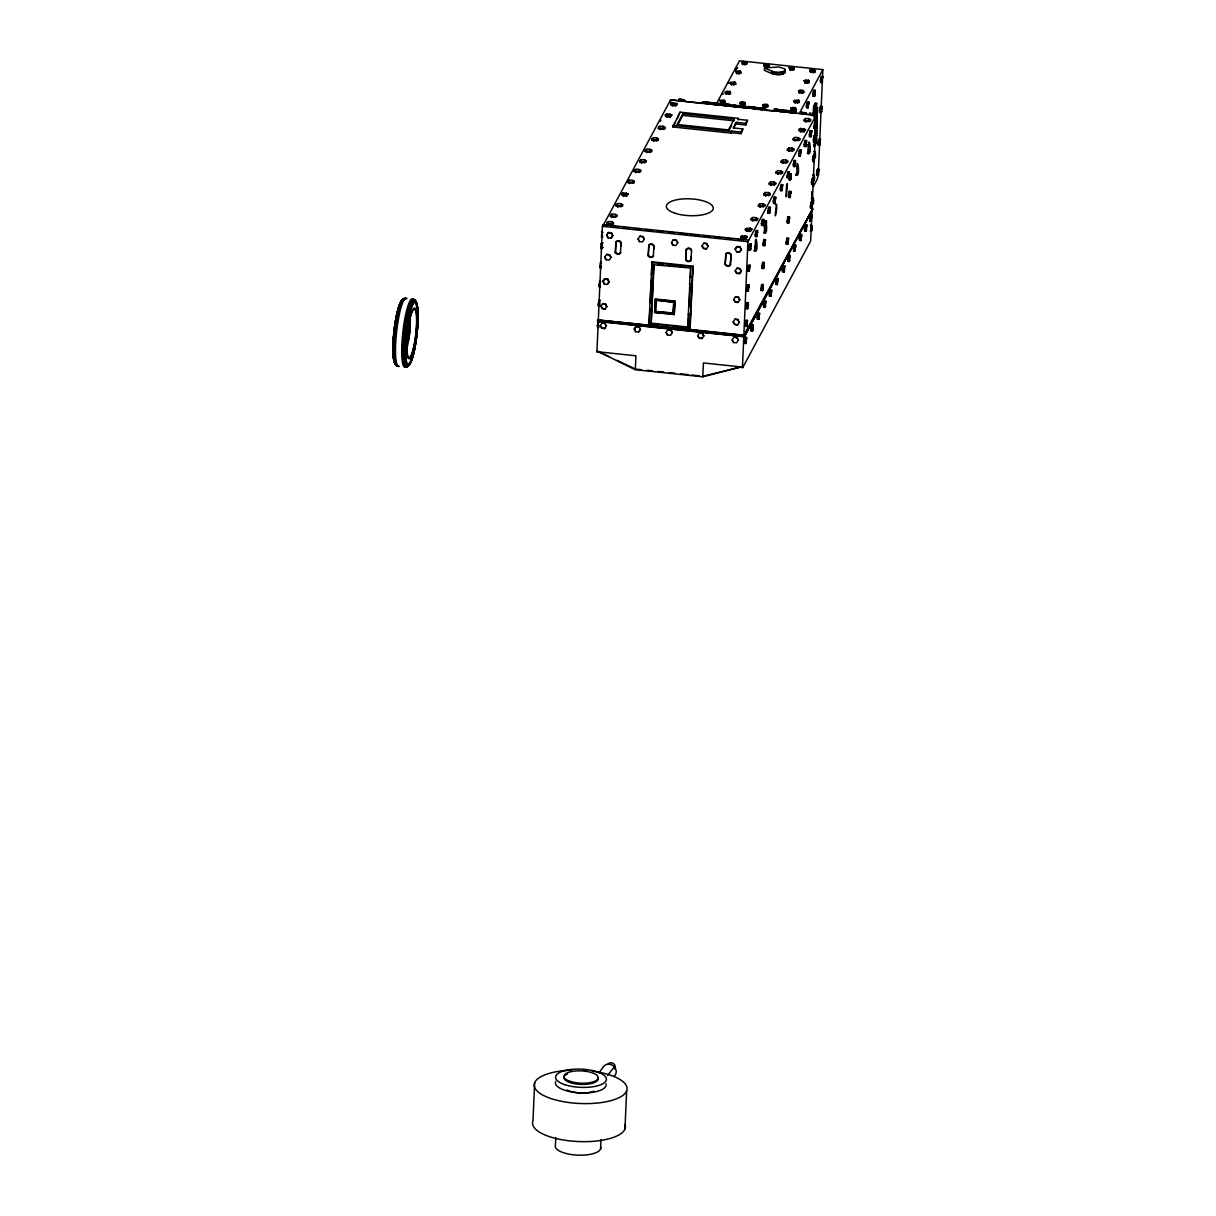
<?xml version="1.0" encoding="UTF-8"?>
<svg xmlns="http://www.w3.org/2000/svg" width="1216" height="1216" viewBox="0 0 1216 1216"><rect width="100%" height="100%" fill="white"/><g stroke="black" fill="none" stroke-linecap="round" stroke-linejoin="round"><path stroke-width="1.5" d="M810.829 227.559L810.707 230.462L812.227 230.417L812.334 227.529L811.908 225.188L810.403 225.234L810.829 227.559L812.334 227.529M812.106 200.245L811.999 203.133L813.504 203.102L813.61 200.199L813.2 197.874L811.695 197.919L812.106 200.245L813.61 200.199M812.349 180.713L814.386 180.12L814.492 177.217L814.082 174.891L812.577 174.937M813.443 157.366L815.48 156.758L815.176 151.529L813.671 151.574M816.058 125.871L816.27 120.08L814.766 120.126M534.645 1082.772L532.988 1120.818A46.482 16.659 2.5 0 0 578.558 1141.55A46.482 16.659 2.5 0 0 625.085 1124.618M555.773 1137.598L555.454 1144.97A22.8 8.178 2.5 0 0 577.767 1155.139A22.8 8.178 2.5 0 0 600.628 1146.855M598.333 319.762L602.406 226.298L603.288 224.656L748.813 240.054L747.931 241.695L743.858 335.175L812.714 208.726L744.314 336.862L597.497 321.404L597.558 319.93L658.023 326.086M608.684 356.455L597.254 351.074L597.208 352.169L600.294 352.503M606.997 225.659L603.288 224.656M606.845 223.79L608.38 221.57L611.663 221.631L613.457 222.695L613.396 223.911L608.623 224.854L606.845 223.79L608.38 221.57M608.623 224.854L608.684 223.622L606.89 222.558M610.326 216.326L611.876 214.107L615.159 214.168L616.953 215.217L616.892 216.448L612.119 217.375L610.326 216.326L611.876 214.107M611.663 221.631L611.618 222.862L613.396 223.911M612.119 217.375L612.18 216.144L610.386 215.095M611.906 224.914L613.457 222.695M615.402 217.436L616.953 215.217M616.01 205.808L617.561 203.589L620.844 203.65L622.638 204.698L622.577 205.93L617.804 206.857L616.01 205.808L617.561 203.589M615.25 252.578L615.539 252.046A3.025 2.782 28.2 0 0 620.692 252.594L620.418 253.126A3.025 2.782 28.2 0 1 615.25 252.578L615.965 242.03A2.858 2.63 28.2 0 1 619.689 240.981M615.539 252.046L615.965 242.03M617.804 206.857L617.865 205.641L616.071 204.577M620.783 204.881L620.844 203.65M621.087 206.933L622.638 204.698M621.65 193.77L621.604 194.986L623.382 196.05L626.666 196.11L628.216 193.891L623.139 192.766L621.65 193.77L623.443 194.818L628.216 193.891M620.418 253.126L621.133 242.577L620.996 245.921M623.094 193.998L623.139 192.766M623.382 196.05L623.443 194.818M626.377 194.058L626.422 192.827M626.666 196.11L626.726 194.879M627.73 182.385L629.28 180.166L632.563 180.226L634.342 181.275L634.296 182.506L629.523 183.434L627.73 182.385L629.28 180.166M629.523 183.434L629.569 182.218L627.79 181.154M632.806 183.494L634.342 181.275M634.038 171.426L635.573 169.206L638.856 169.267L640.65 170.316L640.589 171.547L635.816 172.474L634.038 171.426L635.527 170.422M635.816 172.474L635.877 171.258L634.083 170.194M639.099 172.55L640.65 170.316M639.662 161.85L641.212 159.63L644.495 159.706L646.274 160.755L646.228 161.986L641.455 162.914L639.662 161.85L641.212 159.63M641.455 162.914L641.501 161.682L639.722 160.634M600.567 1148.983L600.978 1139.787M635.33 369.664L635.938 355.802L596.934 351.682L598.257 321.252L744.435 336.634M644.434 160.922L644.495 159.706M644.738 162.974L646.274 160.755M645.134 151.407L646.684 149.188L649.967 149.264L651.761 150.313L651.7 151.544L646.927 152.471L645.134 151.407L646.684 149.188M646.927 152.471L646.988 151.24L645.194 150.191M649.906 150.48L649.967 149.264M650.21 152.532L651.761 150.313M651.806 139.977L653.357 137.742L656.64 137.818L658.418 138.867L658.373 140.098L653.6 141.026L651.806 139.977L653.357 137.742M648.113 255.786L648.402 255.254A3.025 2.782 28.2 0 0 653.57 255.801L653.281 256.333A3.025 2.782 28.2 0 1 648.113 255.786L648.842 245.237A2.858 2.63 28.2 0 1 654.01 245.784L653.858 249.113M648.402 255.254L648.842 245.237M653.6 141.026L653.646 139.794L651.867 138.746M656.579 139.034L656.64 137.818M648.888 325.706L652.004 261.82L693.135 266.167L690.004 330.053L648.888 325.706L649.982 308.286M656.883 141.086L658.418 138.867M650.226 302.708L651.198 280.41M651.442 274.831L652.004 261.82M658.297 128.44L659.847 126.221L663.13 126.282L664.924 127.346L664.863 128.577L660.09 129.504L658.297 128.44L659.847 126.221M653.281 256.333L654.01 245.784M688.849 314.154L687.922 327.758L651.153 323.866L653.737 264.799L690.855 268.006L690.46 277.233M651.153 323.866L654.102 264.115M660.09 129.504L660.151 128.273L658.358 127.224M654.634 312.482L655.409 299.014L675.002 301.097L674.226 314.564L654.634 312.482L672.646 313.986M654.922 310.232L655.409 299.014M663.13 126.282L663.07 127.513L664.863 128.577M663.374 129.565L664.924 127.346M673.132 313.363L673.816 302.054L673.132 313.363L655.819 311.524L656.503 300.215L672.083 301.872M665.334 114.775L665.289 115.991L667.067 117.055L670.35 117.116L671.901 114.897L666.824 113.772L665.334 114.775L667.128 115.824L671.901 114.897M666.778 115.003L666.824 113.772M667.067 117.055L667.128 115.824M624.963 1128.965L626.635 1090.919M670.062 115.064L670.107 113.833M677.251 103.588L672.478 104.515L670.685 103.466L672.174 102.478L677.251 103.588L675.701 105.807L672.418 105.746L670.639 104.698L670.609 99.834L816.149 115.231L811.695 216.934M670.35 117.116L670.411 115.885M672.418 105.746L672.478 104.515M738.355 118.332L737.854 119.244L747.521 120.278L745.849 123.363L736.197 122.345L733.202 127.923L742.87 128.942L741.198 132.073L731.53 131.039L731.211 133.137L672.874 126.966L680.018 112.161L738.355 118.332L738.279 119.958M675.701 105.807L675.762 104.591M680.018 112.161L677.282 118.727M682.784 115.398L682.86 113.757L734.19 119.198L734.114 120.825L682.784 115.398L677.859 124.579M674.226 314.564L675.002 301.097M691.326 256.652L690.901 260.513A3.025 2.782 28.2 0 1 685.733 259.966L686.447 249.417A2.858 2.63 28.2 0 1 687.101 248.626M685.733 259.966L686.447 249.417M687.998 321.419L689.822 284.012L692.01 284.255L690.186 321.647L687.998 321.419L690.384 321.267L690.004 330.053M692.01 284.255L689.578 284.468L690.49 268.69M687.922 327.758L688.21 321.039M690.901 260.513L691.615 249.964M689.168 306.766L690.05 286.474M691.767 284.711L693.135 266.167M719.826 100.366L720.678 102.722L723.277 102.98L724.949 102.311L724.098 99.97L719.826 100.366L723.338 101.551L725.01 100.882M720.678 102.722L720.738 101.293M723.277 102.98L723.338 101.551M725.329 93.176L725.39 91.747L729.661 91.337L730.512 93.693L726.241 94.103L725.329 93.176L727.001 92.522L727.062 91.078M726.241 94.103L725.39 91.747M728.825 94.362L728.886 92.918L730.573 92.264M729.661 91.337L730.512 93.693M730.512 83.798L730.573 82.369L734.844 81.958L735.695 84.314L731.424 84.725L730.512 83.798L732.184 83.129M731.424 84.725L730.573 82.369M730.482 253.642A2.858 2.63 28.2 0 1 731.059 254.57L730.33 265.118A3.025 2.782 28.2 0 1 725.162 264.571L725.891 254.022A2.858 2.63 28.2 0 1 726.165 253.597M725.162 264.571L725.891 254.022M731.211 133.137L731.53 131.039M734.023 84.968L734.084 83.539L735.756 82.886M734.844 81.958L735.695 84.314M735.726 71.166L736.592 73.507L739.176 73.766L740.848 73.112L739.997 70.756L735.726 71.166L739.237 72.337L740.909 71.668M736.592 73.507L736.653 72.078M733.886 128.166L736.197 122.345M730.33 265.118L731.059 254.57M739.176 73.766L739.237 72.337M739.997 70.756L740.848 73.112M741.699 62.062L742.55 64.402L745.134 64.661L746.806 64.007L745.955 61.651L741.699 62.062L745.195 63.232L746.882 62.563M740.134 103.922L740.21 102.494L741.882 101.825L744.466 102.083L745.332 104.424L741.061 104.834L740.134 103.922L741.821 103.254L741.882 101.825M742.55 64.402L742.611 62.974M741.061 104.834L740.21 102.494M743.31 62.822L743.371 61.393M731.454 132.681L741.122 133.699L741.198 132.073M745.134 64.661L745.195 63.232M743.645 105.093L743.706 103.664L745.393 102.995M742.87 128.942L741.122 133.699M745.955 61.651L746.806 64.007M740.711 236.603L740.666 237.819L742.444 238.883L745.727 238.944L747.278 236.725L745.484 235.661L740.711 236.603L745.788 237.713L747.278 236.725M736.121 123.986L745.788 125.005L745.849 123.363M742.155 236.831L742.201 235.6M747.521 120.278L745.788 125.005M742.444 238.883L742.505 237.652M745.362 229.018L745.317 230.25L747.095 231.298L750.378 231.359L751.929 229.14L750.135 228.091L745.362 229.018L750.439 230.143L751.929 229.14M745.438 236.892L745.484 235.661M745.727 238.944L745.788 237.713M746.806 229.246L746.852 228.015M747.095 231.298L747.156 230.067M739.632 367.247L742.733 367.582L742.794 366.472L705.006 375.759M744.314 336.862L812.714 208.726M748.813 240.054L816.149 115.231L805.919 114.395M750.09 229.307L750.135 228.091M750.378 231.359L750.439 230.143M751.047 219.716L752.598 217.497L755.881 217.558L757.659 218.622L757.614 219.853L752.841 220.78L751.047 219.716L752.598 217.497M752.841 220.78L752.886 219.549L751.108 218.5M755.82 218.789L755.881 217.558M754.513 251.074L755.045 245.662M756.124 220.841L757.659 218.622M755.592 250.77C754.178 222.862 760.562 255.497 754.087 250.602M764.074 66.029L764.134 64.585L768.406 64.19L769.257 66.53L765.001 66.941L764.074 66.029L765.761 65.36L765.822 63.931M762.645 104.758L763.496 107.114L767.767 106.704L767.828 105.275L766.916 104.348L762.645 104.758L766.156 105.929L767.828 105.275M758.313 205.96L759.848 203.726L763.131 203.802L764.925 204.85L764.879 206.082L760.106 207.009L758.313 205.96L759.848 203.726M785.065 72.656L784.837 68.978L779 66.971L764.484 67.974L764.393 70.224C770.245 73.142 778.954 77.246 785.065 72.656L784.746 71.227M765.001 66.941L764.134 64.585M763.496 107.114L763.557 105.686M764.256 105.534L764.317 104.09M760.106 207.009L760.152 205.778L758.358 204.729M767.585 67.199L767.646 65.77L769.333 65.102M766.095 107.373L766.156 105.929M768.345 65.618L768.406 64.19M766.916 104.348L767.767 106.704M763.086 205.018L763.131 203.802M763.709 194.727L765.244 192.493L768.527 192.569L770.321 193.618L770.275 194.849L765.487 195.776L763.709 194.727L765.244 192.493M763.374 207.07L764.925 204.85M765.487 195.776L765.548 194.545L763.754 193.496M764.226 232.91L764.742 226.054M771.871 73.492L771.978 71.242M765.214 232.894C763.815 204.957 770.169 237.667 763.709 232.727M772.54 73.781L772.646 71.531L764.484 67.974M768.482 193.785L768.527 192.569M768.77 195.837L770.321 193.618M769.15 184.118L770.686 181.898L773.969 181.959L775.762 183.023L775.717 184.239L770.944 185.182L769.15 184.118L770.686 181.898M774.227 74.237L774.318 71.987L772.646 71.531M770.944 185.182L770.99 183.95L769.196 182.886M776.127 74.526L776.234 72.276L774.318 71.987M778.134 74.647L778.225 72.398L783.454 71.638L785.262 69.707M773.923 183.19L773.969 181.959M774.212 185.242L775.762 183.023M780.094 74.571L780.186 72.322M775.975 172.961L777.51 170.742L780.794 170.802L782.587 171.851L782.526 173.082L777.754 174.01L775.975 172.961L777.51 170.742M781.873 74.313L781.964 72.063M776.568 204.455C772.494 231.511 779.654 201.354 775.063 204.303M777.754 174.01L777.814 172.794L776.021 171.73M783.362 73.887L783.454 71.638M784.442 73.325L784.548 71.075M780.748 172.034L780.794 170.802M781.098 162.138L782.648 159.919L785.931 159.98L787.725 161.044L787.664 162.275L782.891 163.202L781.098 162.138L782.648 159.919M781.037 174.086L782.587 171.851M782.891 163.202L782.937 161.971L781.158 160.922M789.093 67.549L789.944 69.905L792.528 70.163L794.215 69.494L793.364 67.154L789.093 67.549L792.604 68.734L794.276 68.066M785.87 161.211L785.931 159.98M789.944 69.905L790.005 68.476M786.174 163.263L787.725 161.044M787.284 150.222L788.834 148.002L792.118 148.063L793.911 149.127L793.85 150.343L789.078 151.286L787.284 150.222L788.834 148.002M792.528 70.163L792.604 68.734M789.078 151.286L789.138 150.054L787.345 148.99M790.947 109.334L791.008 108.102L792.68 107.434L795.264 107.692L796.13 109.835L794.458 110.504L790.947 109.334L792.619 108.665M791.859 110.246L791.008 108.102M792.072 149.294L792.118 148.063M794.17 101.916L794.23 100.487L798.502 100.077L799.353 102.433L795.082 102.843L794.17 101.916L795.842 101.262M792.361 151.346L793.911 149.127M793.106 139.673L794.656 137.454L797.939 137.514L799.733 138.578L799.672 139.81L794.899 140.737L793.106 139.673L794.656 137.454M794.458 110.504L794.504 109.273L796.191 108.619M795.082 102.843L794.23 100.487M795.264 107.692L796.13 109.835M794.899 140.737L794.945 139.506L793.166 138.457M797.666 103.102L797.742 101.673L799.414 101.004M798.623 92.082L798.684 90.653L800.371 89.984L802.955 90.242L803.806 92.598L799.55 93.009L798.623 92.082L800.31 91.413M798.502 100.077L799.353 102.433M799.55 93.009L798.684 90.653M798.182 140.798L799.733 138.578M797.058 174.906C795.644 146.999 802.028 179.634 795.553 174.739M799.003 129.458L798.942 130.674L800.736 131.738L804.019 131.799L805.554 129.58L800.493 128.455L799.003 129.458L800.782 130.507L805.554 129.58M800.432 129.686L800.493 128.455M802.134 93.252L802.195 91.823L803.882 91.17M800.736 131.738L800.782 130.507M804.08 80.59L804.931 82.931L807.53 83.19L809.202 82.536L808.351 80.18L804.08 80.59L807.591 81.761L809.263 81.092M804.931 82.931L804.992 81.502M804.019 120.718L805.57 118.499L808.853 118.56L810.646 119.624L810.586 120.855L805.813 121.782L804.019 120.718L805.57 118.499M805.691 81.35L805.752 79.922M803.715 129.747L803.776 128.516M804.019 131.799L804.065 130.568M805.813 121.782L805.874 120.551L804.08 119.502M807.53 83.19L807.591 81.761M808.351 80.18L809.202 82.536M809.886 71.501L809.947 70.072L814.218 69.662L815.07 72.018L813.398 72.671L809.886 71.501L811.574 70.832M808.792 119.791L808.853 118.56M810.814 72.428L809.947 70.072M809.096 121.843L810.646 119.624M808.047 152.258L808.397 144.917M808.792 153.459C807.394 125.552 813.762 158.186 807.287 153.307M813.398 72.671L813.458 71.242L815.13 70.589M814.218 69.662L815.07 72.018M811.68 115.611L813.306 112.586L813.58 106.248L815.206 103.223L816.711 103.375L816.438 109.714L814.933 109.562M813.185 115.763L814.811 112.754L815.206 103.223M811.802 199.257L811.68 191.687M815.328 115.794L815.495 112.024M811.543 220.658L810.646 241.102L742.733 367.582M816.042 107.464L817.562 107.631L815.982 143.625L814.249 146.847M818.474 169.48L819.554 144.978M819.797 139.338L821.028 111.066M821.195 107.297L822.35 80.925M822.518 77.155L822.837 69.616L739.526 60.8L716.665 103.39M679.182 99.21L679.014 100.73C694.184 101.977 673.223 97.417 681.264 99.423L681.112 100.943M679.318 100.776L679.486 99.256M681.735 101.034L681.887 99.514L683.985 99.727M683.514 101.217L683.681 99.682M702.453 103.223L702.62 101.688L704.702 101.901L704.55 103.436L702.757 103.269L702.62 101.688M702.924 101.734L707.119 102.174L707.18 103.831L725.724 105.807L725.952 104.166L728.034 104.378L727.882 105.898L725.785 105.686L725.952 104.166M707.119 102.174L707.256 103.74L704.55 103.436M712.409 104.546L712.576 103.01M724.63 105.655L724.782 104.12L725.891 104.272M748.858 108.254L730.497 106.309L730.451 104.637L726.256 104.211M730.588 106.202L730.451 104.637M744.01 107.707L744.177 106.172L745.317 106.324L745.15 107.859M748.539 108.087L748.691 106.567L750.789 106.78L750.622 108.315L748.843 108.133L748.691 106.567M753.19 107.038L753.342 108.619L753.19 107.038L749.01 106.613M754.574 107.312L754.422 108.832L759.65 109.546L759.818 108.011L752.37 107.084M756.595 109.212L756.762 107.677M760.547 109.744L760.699 108.209L762.797 108.422L762.645 109.957L760.851 109.79L760.699 108.209M765.046 110.215L765.198 108.695L761.018 108.254M765.35 110.261L765.198 108.695M793.47 113.103L793.653 111.37L774.334 109.182L774.151 110.93L777.13 111.249M775.854 110.99L776.006 109.455L778.103 109.668L777.936 111.203L776.158 111.036L776.006 109.455M780.505 109.942L780.657 111.507L780.505 109.942L776.325 109.501M787.33 112.328L786.463 112.206L786.661 110.458L787.512 110.58L787.33 112.328L796.024 113.392L796.222 111.644L789.488 110.808M791.16 112.738L791.342 110.99M801.162 113.666L801.298 112.358L803.396 112.571L803.259 113.878L801.466 113.711L801.298 112.358M803.882 113.97L804.019 112.662L806.117 112.875L805.965 114.182L803.259 113.878M805.661 114.137L805.798 112.83L801.618 112.404M601.54 237.181L602.315 231.146L601.54 237.181L602.832 237.318M600.947 248.55L602.802 247.608L600.947 248.55L601.16 243.61L603.014 242.668M602.239 248.687L602.452 243.747L601.16 243.61M599.838 265.802L601.13 265.939L601.312 267.87L600.02 267.733L599.838 265.802L600.81 261.714L600.978 263.644M600.491 286.93L599.199 286.794L599.017 284.848L599.974 280.759M600.157 282.705L599.199 286.794M598.606 301.203L599.898 301.34L599.686 306.295L598.394 306.158L598.211 304.228L599.184 300.124L600.476 300.261M597.375 325.417L598.667 325.554L598.85 327.484L597.558 327.347L597.375 325.417L598.333 321.343L598.515 323.258M748.767 247.866L749.725 243.778L751.23 243.93L750.454 249.964L748.95 249.797L748.767 247.866L750.272 248.018L750.454 249.964M747.612 269.177L748.585 265.073L750.09 265.24L749.299 271.259L747.794 271.107L747.612 269.177L749.132 269.329L749.299 271.259M750.272 248.018L751.23 243.93M746.654 288.952L747.612 284.863L749.117 285.015L748.342 291.05L746.822 290.882L746.654 288.952L748.159 289.104L748.342 291.05M749.132 269.329L750.09 265.24M745.894 306.675L746.852 302.571L748.357 302.738L747.582 308.758L746.077 308.606L745.894 306.675L747.399 306.827L747.582 308.758M748.159 289.104L749.117 285.015M755.151 234.551L756.109 230.462L757.614 230.614L756.823 236.649L755.318 236.482L755.151 234.551L756.656 234.718L756.823 236.649M745.028 324.307L745.986 320.218L747.49 320.386L746.715 326.405L745.21 326.253L745.028 324.307L746.533 324.474L746.715 326.405M747.399 306.827L748.357 302.738M756.656 234.718L757.614 230.614M744.131 341.392L745.089 337.303L746.609 337.47L745.818 343.49L744.314 343.338L744.131 341.392L745.636 341.559L745.818 343.49M746.533 324.474L747.49 320.386M745.636 341.559L746.609 337.47M761.398 223.394L762.356 219.306L763.876 219.458L763.086 225.492L761.581 225.325L761.398 223.394L762.903 223.546L763.086 225.492M762.903 223.546L763.876 219.458M764.028 224.884L764.986 220.795L766.49 220.947L765.715 226.982L764.21 226.814L764.028 224.884L765.533 225.036L765.715 226.982M750.865 328.943L751.822 324.854L753.327 325.022L752.552 331.041L751.047 330.874L750.865 328.943L752.37 329.11L752.552 331.041M751.047 330.874L751.822 324.854M763.04 243.58L763.998 239.491L765.502 239.658L764.727 245.678L763.222 245.526L763.04 243.58L764.545 243.747L764.727 245.678M765.533 225.036L766.49 220.947M752.37 329.11L753.327 325.022M767.889 211.28L768.862 207.191L770.366 207.343L769.576 213.378L768.071 213.21L767.889 211.28L769.409 211.432L769.576 213.378M763.222 245.526L763.998 239.491M764.545 243.747L765.502 239.658M768.071 213.21L768.862 207.191M761.9 266.441L762.873 262.352L764.378 262.519L763.587 268.538L762.082 268.386L761.9 266.441L763.42 266.608L763.587 268.538M769.409 211.432L770.366 207.343M762.082 268.386L762.873 262.352M763.42 266.608L764.378 262.519M757.142 317.254L758.1 313.166L759.605 313.333L758.83 319.352L757.31 319.2L757.142 317.254L758.647 317.422L758.83 319.352M760.912 288.511L761.87 284.422L763.374 284.59L762.599 290.609L761.094 290.457L760.912 288.511L762.417 288.678L762.599 290.609M773.3 201.248L774.273 197.144L775.778 197.311L774.987 203.33L773.482 203.178L773.3 201.248L774.805 201.4L774.987 203.33M758.647 317.422L759.605 313.333M762.417 288.678L763.374 284.59M774.805 201.4L775.778 197.311M763.466 305.14L764.423 301.051L765.928 301.203L765.153 307.238L763.648 307.07L763.466 305.14L764.97 305.292L765.153 307.238M764.97 305.292L765.928 301.203M780.246 188.632L781.219 184.528L782.724 184.695L781.934 190.714L780.429 190.562L780.246 188.632L781.766 188.784L781.934 190.714M781.766 188.784L782.724 184.695M769.287 294.196L770.245 290.107L771.75 290.259L770.974 296.294L769.47 296.126L769.287 294.196L770.792 294.348L770.974 296.294M769.47 296.126L770.427 292.038M770.792 294.348L771.75 290.259M789.199 176.837L787.117 177.749L787.892 171.73L789.397 171.882L789.169 179.877L791.038 178.934L791.236 173.994L789.382 174.937L791.236 173.994M788.622 177.901L789.397 171.882M775.671 282.477L776.629 278.388L778.134 278.54L777.358 284.574L775.854 284.407L775.671 282.477L777.176 282.644L777.358 284.574M790.461 180.014L790.674 175.074M777.176 282.644L778.134 278.54M788.409 195.411L789.366 191.322L790.871 191.474L790.081 197.509L788.576 197.342L788.409 195.411L789.914 195.563L790.081 197.509M793.258 164.54L794.23 160.451L795.522 160.588L794.732 166.607L793.44 166.47L793.258 164.54L794.55 164.677L794.732 166.607M789.914 195.563L790.871 191.474M787.086 220.856L788.044 216.767L789.549 216.934L788.774 222.954L787.269 222.786L787.086 220.856L788.591 221.023L788.774 222.954M794.55 164.677L795.522 160.588M782.192 269.906L783.15 265.818L784.882 266L784.092 272.019L782.374 271.837L782.192 269.906L783.91 270.089L784.092 272.019M788.591 221.023L789.549 216.934M786.144 242.227L787.102 238.123L788.606 238.29L787.831 244.31L786.311 244.158L786.144 242.227L787.649 242.379L787.831 244.31M786.311 244.158L787.102 238.123M798.684 153.991L799.657 149.902L801.162 150.07L800.371 156.089L798.866 155.937L798.684 153.991L800.204 154.158L800.371 156.089M783.91 270.089L784.882 266M787.649 242.379L788.606 238.29M800.204 154.158L801.162 150.07M806.375 105.807L807.333 101.718L808.838 101.886L808.062 107.905L806.542 107.753L806.375 105.807L807.88 105.974L808.062 107.905M787.846 259.403L788.819 255.299L790.096 255.436L789.321 261.47L788.029 261.334L787.846 259.403L789.138 259.54L789.321 261.47M807.88 105.974L808.838 101.886M789.138 259.54L790.096 255.436M804.11 144.476L805.068 140.387L806.573 140.554L805.798 146.574L804.278 146.422L804.11 144.476L805.615 144.643L805.798 146.574M805.615 144.643L806.573 140.554M812.881 94.316L813.838 90.227L815.343 90.379L814.568 96.414L813.063 96.246L812.881 94.316L814.386 94.468L814.568 96.414M793.47 248.946L794.428 244.857L795.72 244.994L794.945 251.013L793.653 250.876L793.47 248.946L794.762 249.082L794.945 251.013M813.063 96.246L813.838 90.227M793.653 250.876L794.428 244.857M809.354 134.672L810.312 130.583L811.817 130.735L811.042 136.77L809.537 136.602L809.354 134.672L810.859 134.839L811.042 136.77M814.386 94.468L815.343 90.379M794.762 249.082L795.72 244.994M809.537 136.602L810.312 130.583M810.859 134.839L811.817 130.735M799.216 238.503L800.174 234.414L801.678 234.566L800.903 240.601L799.398 240.434L799.216 238.503L800.721 238.67L800.903 240.601M813.869 126.297L814.842 122.208L816.346 122.36L815.556 128.379L814.051 128.227L813.869 126.297L815.374 126.449L815.556 128.379M820.39 80.454L821.347 76.365L822.852 76.517L822.077 82.551L820.557 82.384L820.39 80.454L821.894 80.621L822.077 82.551M814.218 135.721L815.723 135.873L814.948 141.907L813.428 141.74L813.641 136.8L817.091 130.538L814.933 130.355L817.03 132.833L814.872 136.754M800.721 238.67L801.678 234.566M815.374 126.449L816.346 122.36M821.894 80.621L822.852 76.517M814.948 141.907L815.723 135.873M812.516 159.478L813.474 155.374L814.978 155.542L814.203 161.561L812.698 161.409L812.516 159.478L814.021 159.63L814.203 161.561M819.508 110.398L820.466 106.309L822.183 106.491L821.408 112.526L819.675 112.343L819.508 110.398L821.226 110.58L821.408 112.526M804.445 228.897L805.402 224.808L806.922 224.96L806.132 230.994L804.627 230.827L804.445 228.897L805.95 229.064L806.132 230.994M814.021 159.63L814.978 155.542M804.627 230.827L805.402 224.808M811.437 182.552L812.394 178.463L813.899 178.615L813.124 184.65L811.619 184.482L811.437 182.552L812.942 182.704L813.124 184.65M805.95 229.064L806.922 224.96M821.226 110.58L822.183 106.491M817.988 143.108L818.946 139.019L820.45 139.171L819.675 145.206L818.17 145.038L817.988 143.108L819.493 143.26L819.675 145.206M812.942 182.704L813.899 178.615M810.327 206.127L811.285 202.038L812.79 202.206L812.014 208.225L810.51 208.073L810.327 206.127L811.832 206.294L812.014 208.225M819.493 143.26L820.45 139.171M809.719 219.23L810.677 215.141L812.197 215.293L811.406 221.327L809.902 221.16L809.719 219.23L811.224 219.397L811.406 221.327M811.832 206.294L812.79 202.206M816.559 173.341L817.517 169.252L819.022 169.419L818.246 175.438L816.726 175.271L816.559 173.341L818.064 173.508L818.246 175.438M811.224 219.397L812.197 215.293M816.726 175.271L817.517 169.252M818.064 173.508L819.022 169.419M795.887 175.423L796.358 173.234L797.863 173.386M660.379 121.342L660.942 120.262M600.02 267.733L600.598 266.654M598.394 306.158L598.971 305.079M597.558 327.347L598.12 326.268M728.551 81.974L727.974 83.053L729.266 83.19M737.61 67.518L735.528 68.43L737.033 68.598M820.557 82.384L822.639 81.472M819.675 112.343L820.253 111.264L821.97 111.446M755.318 236.482L757.401 235.57M761.581 225.325L762.158 224.246M748.95 249.797L751.017 248.885M773.482 203.178L774.06 202.099M787.117 177.749L787.679 176.67M780.429 190.562L782.511 189.635M798.866 155.937L799.444 154.858M804.278 146.422L806.36 145.494M814.051 128.227L816.134 127.3M789.169 179.877L791.038 178.934M813.428 141.74L815.51 140.828M747.794 271.107L748.372 270.028M788.576 197.342L790.658 196.43M818.17 145.038L818.733 143.959M746.822 290.882L747.399 289.803M787.269 222.786L789.336 221.874M746.077 308.606L748.144 307.678M761.094 290.457L763.177 289.53M745.21 326.253L745.773 325.174M810.51 208.073L812.592 207.146M744.314 343.338L746.396 342.41M757.31 319.2L759.392 318.273M763.648 307.07L765.73 306.158M775.854 284.407L776.416 283.328M788.029 261.334L789.898 260.391M809.902 221.16L810.479 220.081M603.258 225.264L670.609 99.834L702.605 103.512M606.632 235.25L608.471 232.469L611.481 232.758L612.651 235.843L611.055 238.184L608.046 237.88L606.632 235.25L608.471 232.469M608.046 237.88L606.875 234.794M612.651 235.843L611.481 232.758M611.055 238.184L612.894 235.387M672.874 126.966L675.518 122.026M604.747 257.169L606.176 259.798L609.186 260.087L611.025 257.306L609.611 254.676L606.586 254.387L604.747 257.169L606.176 259.798M606.586 254.387L609.368 255.132L611.025 257.306M682.86 113.757L677.099 124.473L728.43 129.899L734.19 119.198M602.923 281.489L604.762 278.707L607.787 278.996L608.958 282.082L607.362 284.407L604.352 284.118L602.923 281.489L604.762 278.707M604.352 284.118L603.166 281.033M608.958 282.082L607.787 278.996M607.362 284.407L609.201 281.626M600.962 306.25L602.558 308.317L605.203 309.046L602.315 308.773L600.962 306.25L602.726 303.559L605.614 303.848L606.723 306.812L605.37 304.304L602.726 303.559M638.081 238.974L639.51 241.604L642.519 241.908L644.358 239.111L642.93 236.482L639.92 236.193L638.081 238.974L639.51 241.604M639.92 236.193L642.686 236.938L644.358 239.111M600.278 325.63L601.935 327.803L604.702 328.548L601.692 328.259L600.278 325.63L602.118 322.833L605.127 323.137L606.298 326.222L604.884 323.593L602.118 322.833M597.254 351.074L635.208 369.694L702.848 376.808L742.794 366.472M729.19 130.006L731.652 125.415M671.475 242.516L672.889 245.146L675.914 245.434L677.753 242.653L676.324 240.023L673.314 239.719L671.475 242.516L672.889 245.146M673.314 239.719L676.081 240.464L677.753 242.653M634.235 329.095L636.074 326.298L639.084 326.602L640.27 329.688L638.674 332.014L635.664 331.725L634.235 329.095L636.074 326.298M635.664 331.725L634.478 328.639M640.27 329.688L639.084 326.602M638.674 332.014L640.513 329.232M656.503 300.215L673.603 302.434M655.819 311.524L673.33 312.983M702.012 245.951L703.669 248.125L706.45 248.87L703.426 248.581L702.012 245.951L703.851 243.154L706.861 243.458L708.031 246.544L706.618 243.914L703.851 243.154M666.094 332.378L667.523 335.008L670.533 335.297L672.372 332.515L670.943 329.886L667.934 329.582L666.094 332.378L667.523 335.008M667.934 329.582L670.7 330.342L672.372 332.515M799.094 113.848L822.837 69.616M735.163 249.158L736.972 246.453L739.982 246.742L741.198 249.751L739.602 252.092L736.592 251.788L735.163 249.158L736.972 246.453M736.592 251.788L739.814 251.712L741.395 249.371M816.711 103.375L815.085 106.415L813.58 106.248M741.198 249.751L739.982 246.742M816.438 109.714L817.562 107.631M813.595 116.797L817.091 110.291L815.678 142.394L813.93 145.646M697.68 335.601L699.337 337.774L702.118 338.519L699.094 338.23L697.68 335.601L699.519 332.804L702.529 333.108L703.699 336.194L702.286 333.564L699.519 332.804M735.194 270.91L736.82 273.038L739.769 273.326L741.334 271.031L739.951 268.462L736.987 268.174L735.194 270.91L736.577 273.494L739.526 273.782L741.334 271.031M736.987 268.174L739.693 268.918L741.091 271.487M733.643 299.531L735.315 301.705L738.082 302.45L735.072 302.161L733.643 299.531L735.482 296.734L738.507 297.038L739.678 300.109L738.249 297.479L735.482 296.734M703.182 376.215L702.742 376.838L703.456 362.946L742.459 367.08L743.797 336.574L812.668 209.562M733.172 321.936L734.844 324.11L737.61 324.87L734.586 324.566L733.172 321.936L735.011 319.154L738.021 319.443L739.206 322.529L737.778 319.899L735.011 319.154M813.306 186.565L816.878 179.907A6.688 1.064 -84 0 0 818.353 172.201M732.154 339.887L733.567 342.517L736.577 342.821L738.416 340.024L737.002 337.394L733.993 337.106L732.154 339.887L733.567 342.517M733.993 337.106L736.759 337.85L738.416 340.024M813.838 116.584L815.282 113.985L817.365 117.253L815.191 121.159M815.86 122.694L817.304 120.08M815.085 126.57L817.243 122.664M815.024 129.276L817.198 125.354M814.978 131.83L817.137 127.923M815.541 137.925L816.985 135.31L814.887 132.65L817.03 132.833M814.051 142.652L816.939 137.438L814.826 135.128L816.985 135.31M814.021 144.446L816.909 139.217M813.975 146.239L816.863 141.01M605.203 309.046L606.966 306.371M604.702 328.548L606.541 325.766M706.45 248.87L708.274 246.088M702.118 338.519L703.958 335.738M738.082 302.45L739.921 299.668M737.61 324.87L739.45 322.073M599.078 1072.892L603.121 1067.131A7.235 6.536 38.6 0 1 614.034 1066.447L615.19 1067.922A7.235 6.536 38.6 0 1 614.338 1076.054L613.974 1076.327M607.422 1075.613L614.384 1066.888M813.2 197.874L811.163 198.482M813.504 203.102L811.467 203.695M812.227 230.417L810.19 231.025M670.639 104.698L672.129 103.694M815.176 122.451L816.696 122.406M815.07 125.339L816.574 125.309M814.082 153.9L815.602 153.87M813.975 156.803L815.48 156.758M814.492 177.217L812.987 177.262L812.881 180.15L814.386 180.12M805.874 120.551L809.157 120.612M660.151 128.273L663.419 128.334M794.945 139.506L798.228 139.566M653.646 139.794L656.929 139.87M789.138 150.054L792.422 150.115M646.988 151.24L650.271 151.301M782.937 161.971L786.22 162.032M641.501 161.682L644.784 161.743M777.814 172.794L781.098 172.854M635.877 171.258L639.16 171.319M770.99 183.95L774.273 184.011M629.569 182.218L632.852 182.278M765.548 194.545L768.831 194.621M760.152 205.778L763.435 205.838M617.865 205.641L621.148 205.702M612.18 216.144L615.463 216.22M752.886 219.549L756.17 219.61M608.684 223.622L611.967 223.683M776.234 72.276L778.225 72.398M765.062 65.512L767.646 65.77M810.874 70.984L813.458 71.242M731.485 83.281L734.084 83.539M799.611 91.565L802.195 91.823M726.302 92.659L728.886 92.918M795.142 101.414L797.742 101.673M741.122 103.406L743.706 103.664M791.92 109.014L794.504 109.273M608.228 232.925L611.238 233.214M736.759 246.833L739.784 247.122M604.519 279.148L607.529 279.452M635.831 326.754L638.841 327.058M705.326 101.992L759.818 108.011M728.658 104.47L730.755 104.682M751.412 106.871L753.51 107.084M718.686 103.755L716.589 103.542L721.088 104.014M778.726 109.759L780.824 109.972M740.134 106.035C733.4 105.336 747.506 106.81 740.757 106.126M763.42 108.513L765.518 108.741M792.224 111.568L794.002 111.735M820.77 77.444L822.274 77.596M813.276 91.306L814.781 91.458M813.626 95.167L815.146 95.334M722 93.769L723.505 93.921M806.755 102.798L808.26 102.965M807.515 103.664L809.02 103.816M819.888 107.388L821.621 107.57M820.648 108.239L822.366 108.422M813.306 112.586L814.811 112.754M809.552 112.997L811.057 113.164M779.213 109.85L796.222 111.644M800.842 113.301L802.362 113.468M779.502 111.477L786.463 112.206M765.761 110.322L775.018 111.294M814.264 123.272L815.769 123.439M816.514 124.29L815.009 124.138L814.842 122.208M809.75 131.662L811.254 131.814M810.099 135.523L811.619 135.69M813.641 136.8L815.146 136.952M818.368 140.098L819.873 140.25M813.261 139.81L814.766 139.977M672.934 125.324L731.272 131.51M804.49 141.466L805.995 141.634M806.755 142.485L805.25 142.318L805.068 140.387M807.667 144.719L809.172 144.871M808.108 151.787L809.613 151.939M799.079 150.982L800.584 151.149M812.911 156.454L814.416 156.621M815.161 157.472L813.656 157.32L813.474 155.374M793.653 161.53L794.945 161.667M795.69 162.518L794.413 162.382L794.23 160.451M794.018 165.391L795.31 165.528M816.939 170.331L818.444 170.498M817.304 174.207L818.809 174.359M787.33 172.794L788.834 172.961M789.579 173.812L788.074 173.66L787.892 171.73M786.934 175.818L788.439 175.97M811.817 179.542L813.322 179.694M788.986 177.946L790.278 178.083M814.082 180.546L812.577 180.394L812.394 178.463M812.182 183.403L813.686 183.57M780.642 185.607L782.146 185.774M788.789 192.402L790.294 192.554M791.054 193.405L789.549 193.253L789.366 191.322M773.695 198.223L775.2 198.39M810.722 203.118L812.227 203.285M812.972 204.136L811.467 203.984L811.285 202.038M768.284 208.27L769.789 208.422M810.114 216.22L811.619 216.372M768.649 212.131L770.154 212.298M787.482 217.846L788.986 217.998M789.731 218.865L788.226 218.698L788.044 216.767M761.794 220.385L763.298 220.537M762.538 221.236L764.043 221.403M804.84 225.887L806.345 226.039M764.423 221.874L765.928 222.026M766.673 222.878L765.168 222.726L764.986 220.795M805.205 229.748L806.71 229.915M764.773 225.735L766.293 225.902M764.514 231.207L766.019 231.374M799.611 235.494L801.116 235.646M755.531 231.542L757.036 231.694M801.861 236.512L800.356 236.345L800.174 234.414M756.291 232.393L757.796 232.56M786.524 239.202L788.029 239.37M763.435 240.57L764.94 240.738M786.889 243.078L788.394 243.23M610.721 226.054L618.184 226.845M623.778 227.438L629.386 228.03M634.98 228.623L640.574 229.216M646.167 229.809L651.776 230.402M657.37 230.994L662.963 231.587M668.557 232.18L674.15 232.773M679.759 233.366L687.222 234.156M690.946 234.551L698.41 235.342M704.003 235.934L709.612 236.527M715.206 237.12L720.799 237.713M726.393 238.306L732.002 238.898M737.595 239.491L743.189 240.084M793.85 245.936L795.142 246.073M602.406 226.298L747.931 241.695M794.61 246.787L795.902 246.924M763.785 244.446L765.305 244.598M749.162 244.857L750.667 245.009M794.215 249.797L795.507 249.934M601.753 232.226L603.045 232.362M754.893 249.098L756.398 249.25M601.358 235.235L602.65 235.372M788.242 256.378L789.534 256.515M762.295 263.431L763.8 263.598M600.765 246.62L602.057 246.757M782.587 266.897L784.305 267.079M762.66 267.307L764.165 267.459M748.007 266.152L749.512 266.319M782.937 270.758L784.67 270.94M651.639 262.504L692.77 266.851M657.78 264.51L663.298 265.088M668.8 265.681L674.318 266.258M679.835 266.851L685.353 267.429M776.051 279.467L777.556 279.619M600.233 262.778L601.525 262.914M690.141 276.594L692.33 276.822M689.898 277.05L692.086 277.278M761.307 285.502L762.812 285.669M747.034 285.942L748.539 286.094M749.299 286.946L747.794 286.794L747.612 284.863M769.667 291.186L771.187 291.338M770.032 295.047L771.537 295.214M599.397 281.838L600.689 281.975M599.017 284.848L600.309 284.985M763.861 302.13L765.366 302.282M746.29 303.65L747.794 303.818M748.539 304.669L747.034 304.517L746.852 302.571M655.211 299.394L674.789 301.477M757.522 314.245L759.027 314.412M598.211 304.228L599.503 304.365M688.514 314.123L690.688 314.366M688.302 314.503L690.49 314.746M745.423 321.298L746.928 321.465M751.26 325.934L752.765 326.086M751.61 329.794L753.13 329.962M651.518 323.182L688.286 327.074M651.122 325.219L656.731 325.812M662.34 326.405L667.949 326.998M675.412 327.788L681.021 328.381M686.63 328.974L690.369 329.369M661.762 326.481L667.356 327.074M672.95 327.666L680.413 328.457M684.152 328.852L744.496 335.236M597.558 319.93L744.374 335.464M597.77 322.407L599.062 322.544M744.526 338.382L746.031 338.55M745.271 339.234L746.776 339.401M635.542 369.086L641.288 369.664M646.79 370.287L652.536 370.85M658.038 371.473L663.784 372.035M669.302 372.658L675.047 373.236M680.55 373.859L688.18 374.619M691.813 375.045L699.428 375.805M750.622 108.315L753.038 108.574M777.936 111.203L780.353 111.462M727.882 105.898L730.284 106.157M777.951 109.546L778.802 109.653M774.334 109.182L781.067 110.033M707.347 102.311L714.78 103.238M617.074 360.407L633.855 368.296M797.878 138.746L799.672 139.81M675.412 103.755L677.19 104.819M638.81 170.498L640.589 171.547M632.502 181.442L634.296 182.506M793.303 68.582L794.215 69.494M802.894 91.671L803.806 92.598M744.405 103.512L745.332 104.424M724.037 101.399L724.949 102.311M783.15 265.818L783.332 267.748M774.273 197.144L774.44 199.09M736.09 67.351L736.273 69.297M648.554 245.754A2.858 2.63 28.2 0 1 653.722 246.301M615.691 242.562A2.858 2.63 28.2 0 1 620.859 243.109M686.174 249.949A2.858 2.63 28.2 0 1 691.326 250.496M725.602 254.554A2.858 2.63 28.2 0 1 730.77 255.102M620.16 241.285A2.858 2.63 28.2 0 1 620.905 242.09M687.542 248.338A2.858 2.63 28.2 0 1 690.171 248.368M690.642 248.672A2.858 2.63 28.2 0 1 691.372 249.478M691.174 259.981A3.025 2.782 28.2 0 1 686.006 259.434M726.53 253.232A2.858 2.63 28.2 0 1 730.071 253.278M730.618 264.586A3.025 2.782 28.2 0 1 725.45 264.039M407.862 324.657A10.184 1.718 -83.7 0 1 409.898 330.691A10.184 1.718 -83.7 0 1 406.63 342.897M394.349 339.158A25.445 4.286 -83.7 0 1 394.577 335.92M410.324 318.774A24.168 4.074 -83.7 0 1 407.01 348.019M417.65 323.623A32.756 5.533 -83.7 0 1 406.767 365.18A32.756 5.533 -83.7 0 1 409.351 312.041A32.756 5.533 -83.7 0 1 417.726 322.012M417.483 323.486A33.106 5.594 -83.7 0 1 407.39 366.168A33.106 5.594 -83.7 0 1 407.071 321.617A33.106 5.594 -83.7 0 1 417.362 307.952M412.482 356.09A33.41 5.639 -83.7 0 1 404.366 357.838A33.41 5.639 -83.7 0 1 408.85 311.448A33.41 5.639 -83.7 0 1 417.164 307.694M417.27 323.365A33.41 5.639 -83.7 0 1 416.434 333.655M415.796 338.854A33.41 5.639 -83.7 0 1 415.31 342.243M414.474 347.138A33.41 5.639 -83.7 0 1 412.908 354.479M412.194 356.242A33.683 5.685 -83.7 0 1 404.198 359.875A33.683 5.685 -83.7 0 1 407.436 315.962A33.683 5.685 -83.7 0 1 416.146 302.784M416.434 304.122A33.683 5.685 -83.7 0 1 416.906 307.45M417.027 323.258A33.683 5.685 -83.7 0 1 416.526 330.129M408.789 364.8A33.926 5.73 -83.7 0 1 405.095 327.454A33.926 5.73 -83.7 0 1 416.617 307.238M411.859 356.364A33.926 5.73 -83.7 0 1 410.552 360.696M409.594 362.414A34.109 5.761 -83.7 0 1 403.454 339.173A34.109 5.761 -83.7 0 1 414.337 299.714M406.326 366.974A34.246 5.776 -83.7 0 1 403.742 331.755A34.246 5.776 -83.7 0 1 413.972 299.531M405.506 367.004A34.352 5.791 -83.7 0 1 402.922 331.664A34.352 5.791 -83.7 0 1 413.182 299.334M399.274 366.32A34.352 5.791 -83.7 0 1 396.69 330.98A34.352 5.791 -83.7 0 1 406.95 298.65M398.483 366.122A34.246 5.776 -83.7 0 1 395.899 330.889A34.246 5.776 -83.7 0 1 406.129 298.665M398.103 365.94A34.109 5.761 -83.7 0 1 395.078 335.282A34.109 5.761 -83.7 0 1 404.259 298.406M397.754 365.727A33.926 5.73 -83.7 0 1 394.744 335.236A33.926 5.73 -83.7 0 1 403.864 298.558M397.434 365.454A33.683 5.685 -83.7 0 1 394.896 330.798A33.683 5.685 -83.7 0 1 404.958 299.09M397.161 365.15A33.41 5.639 -83.7 0 1 394.638 330.767A33.41 5.639 -83.7 0 1 404.624 299.318M396.918 364.815A33.106 5.594 -83.7 0 1 394.425 330.752A33.106 5.594 -83.7 0 1 404.305 299.607M396.72 364.435A32.756 5.533 -83.7 0 1 393.817 334.993A32.756 5.533 -83.7 0 1 402.618 299.577M395.185 363.721A32.391 5.472 -83.7 0 1 394.136 330.737A32.391 5.472 -83.7 0 1 402.405 299.926M396.446 362.824A31.16 5.259 -83.7 0 1 393.361 338.808A31.16 5.259 -83.7 0 1 400.52 302.89M396.477 363.645A31.996 5.396 -83.7 0 1 394.075 330.737A31.996 5.396 -83.7 0 1 403.621 300.626M592.222 1071.144A46.482 16.659 2.5 0 1 618.275 1098.048A46.482 16.659 2.5 0 1 541.546 1094.37A46.482 16.659 2.5 0 1 571.581 1070.156M583.68 1070.323A46.482 16.659 2.5 0 1 587.115 1070.582M594.122 1091.147A17.146 6.141 2.5 0 1 566.96 1090.022M607.924 1064.258A4.165 3.77 38.6 0 1 613.457 1063.59A4.165 3.77 38.6 0 1 614.688 1069.092M598.014 1078.166A17.146 6.141 2.5 0 1 580.853 1084.398A17.146 6.141 2.5 0 1 564.057 1076.753M565.242 1075.263A17.146 6.141 2.5 0 1 567.522 1073.956M606.024 1083.806A25.414 9.105 2.5 0 1 580.062 1092.865A25.414 9.105 2.5 0 1 555.697 1081.389M407.482 333.807C408.5 338.762 408.606 324.778 407.482 333.807M786.509 186.063C784.761 215.886 788.956 172.809 786.509 186.063M714.674 103.056L714.506 104.576L715.616 104.728L715.783 103.208L714.674 103.056M734.266 105.123L734.114 106.658L735.254 106.81L735.406 105.275L734.266 105.123M675.306 213.332A23.484 8.421 2.5 0 0 713.032 209.334A23.484 8.421 2.5 0 0 681.051 199.105A23.484 8.421 2.5 0 0 675.306 213.332M413.318 349.509A25.445 4.286 -83.7 0 0 415.112 308.408A25.445 4.286 -83.7 0 0 406.737 342.091A25.445 4.286 -83.7 0 0 413.318 349.509M413.242 348.703A24.168 4.074 -83.7 0 0 414.945 309.654A24.168 4.074 -83.7 0 0 406.98 341.65A24.168 4.074 -83.7 0 0 413.242 348.703M413.516 353.886A32.391 5.472 -83.7 0 0 415.796 301.583A32.391 5.472 -83.7 0 0 405.141 344.462A32.391 5.472 -83.7 0 0 413.516 353.886M413.622 353.658A31.996 5.396 -83.7 0 0 415.872 301.978A31.996 5.396 -83.7 0 0 405.338 344.341A31.996 5.396 -83.7 0 0 413.622 353.658M413.668 353.142A31.16 5.259 -83.7 0 0 415.872 302.799A31.16 5.259 -83.7 0 0 405.612 344.067A31.16 5.259 -83.7 0 0 413.668 353.142M570.517 1081.48A17.146 6.141 2.5 0 0 598.029 1078.531A17.146 6.141 2.5 0 0 574.651 1071.083A17.146 6.141 2.5 0 0 570.517 1081.48M564.999 1084.733A25.414 9.105 2.5 0 0 606.085 1080.659A25.414 9.105 2.5 0 0 571.946 1069.396A25.414 9.105 2.5 0 0 564.999 1084.733"/></g></svg>
